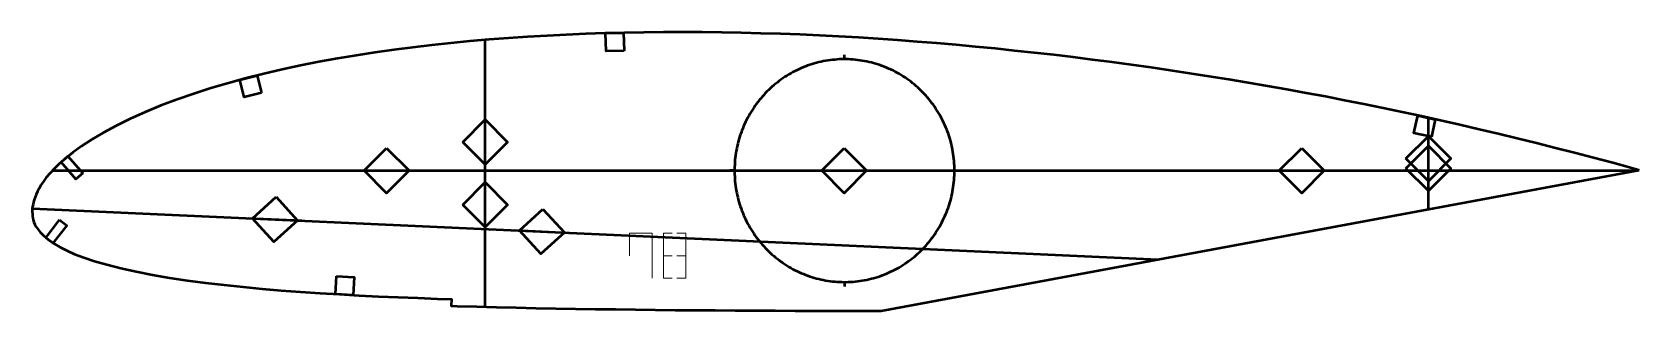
# Model space of a CAD drawing. Header units: metres. Extents: x 11 to 369, y 169 to 231.
import ezdxf

# ---------------------------------------------------------------- set-up
doc = ezdxf.new("R2010")
doc.units = ezdxf.units.M
doc.layers.add('Layer', color=1, linetype='Continuous', lineweight=50)
doc.layers.add('NumLabel', color=1, linetype='Continuous', lineweight=15)

msp = doc.modelspace()

# ---------------------------------------------------------------- linework, layer by layer
at = {"layer": 'Layer', "color": 7}
for p, q in [((111.77, 169.7), (111.77, 229.07)), ((111.77, 200.34), (111.77, 212.34)), ((321.77, 191.43), (321.77, 211.73)), ((321.77, 196.68), (321.77, 208.68)), ((321.77, 194.48), (321.77, 206.48)), ((15.43, 200), (367.95, 200)), ((83.83, 200), (95.83, 200)), ((111.77, 186.43), (111.77, 198.43)), ((185.69, 200), (197.69, 200)), ((287.55, 200), (299.55, 200)), ((10.97, 191.6), (261.6, 180.26)), ((59, 189.42), (70.98, 188.88)), ((118.41, 186.74), (130.39, 186.19))]:
    msp.add_line(p, q, dxfattribs=at)
at = {"layer": 'Layer'}
for p, q in [((191.77, 224.78), (191.77, 225.78)), ((167.28, 200), (166.28, 200)), ((216.26, 200), (217.26, 200)), ((191.77, 175.22), (191.77, 174.22))]:
    msp.add_line(p, q, dxfattribs=at)
for points in [[(368.62, 200.12), (368.62, 200.12), (367.04, 200.56), (362.79, 201.7), (358.54, 202.83), (354.3, 203.94), (350.04, 205.03), (345.8, 206.1), (341.55, 207.15), (337.3, 208.17), (333.04, 209.18), (328.77, 210.16), (324.49, 211.13), (320.22, 212.08), (315.95, 213), (311.68, 213.9), (307.39, 214.77), (303.1, 215.63), (298.82, 216.46), (294.53, 217.26), (290.22, 218.05), (285.92, 218.82), (281.62, 219.56), (277.31, 220.27), (272.99, 220.96), (268.67, 221.63), (264.35, 222.29), (260.02, 222.91), (255.69, 223.52), (251.35, 224.1), (247.01, 224.67), (242.68, 225.21), (238.35, 225.73), (234.01, 226.21), (229.65, 226.68), (225.31, 227.14), (220.97, 227.56), (216.62, 227.96), (212.27, 228.34), (207.93, 228.68), (203.58, 229.01), (199.23, 229.31), (194.88, 229.58), (190.53, 229.82), (186.18, 230.05), (181.84, 230.25), (177.49, 230.41), (173.14, 230.54), (168.8, 230.66), (164.46, 230.73), (160.12, 230.78), (155.78, 230.8), (151.45, 230.79), (147.12, 230.75), (142.8, 230.67), (138.48, 230.55), (134.16, 230.41), (129.84, 230.23), (125.54, 230.01), (121.23, 229.76), (116.94, 229.47), (112.64, 229.14), (108.37, 228.78), (104.12, 228.37), (99.87, 227.92), (95.64, 227.42), (91.43, 226.87), (87.23, 226.27), (83.04, 225.62), (78.87, 224.92), (74.73, 224.17), (70.63, 223.37), (66.56, 222.5), (62.53, 221.56), (58.55, 220.56), (54.6, 219.48), (50.72, 218.34), (46.9, 217.12), (43.17, 215.82), (39.55, 214.46), (36.06, 213.02), (32.74, 211.52), (29.63, 209.99), (26.76, 208.43), (24.18, 206.9), (21.92, 205.42), (19.97, 204.01), (18.32, 202.7), (16.94, 201.52), (15.79, 200.39), (14.83, 199.38), (14.06, 198.47), (13.42, 197.61), (12.89, 196.79), (12.46, 196.05), (12.11, 195.35), (11.82, 194.68), (11.58, 194.08), (11.38, 193.52), (11.23, 192.98), (11.11, 192.5), (11.03, 192.01), (10.96, 191.56), (10.92, 191.18), (10.94, 190.84), (10.97, 190.36), (10.99, 189.92), (11.05, 189.5), (11.15, 189.05), (11.31, 188.57), (11.54, 188.05), (11.85, 187.5), (12.24, 186.92), (12.73, 186.32), (13.32, 185.69), (14.03, 185.04), (14.88, 184.38), (15.92, 183.69), (17.17, 182.98), (18.65, 182.23), (20.37, 181.45), (22.4, 180.67), (24.81, 179.89), (27.58, 179.09), (30.66, 178.29), (34.05, 177.53), (37.69, 176.82), (41.51, 176.16), (45.45, 175.57), (49.5, 175.05), (53.69, 174.58), (57.92, 174.13), (62.14, 173.71), (66.37, 173.36), (70.68, 173.06), (75.02, 172.77), (79.36, 172.49), (83.7, 172.23), (88.03, 172.01), (92.39, 171.83), (96.77, 171.67), (101.17, 171.52), (104.27, 171.42), (104.22, 169.92), (105.53, 169.88), (109.92, 169.75), (114.31, 169.63), (118.69, 169.52), (123.07, 169.44), (127.48, 169.37), (131.9, 169.29), (136.33, 169.22), (140.77, 169.16), (145.21, 169.09), (149.64, 169.04), (154.07, 169), (158.51, 168.96), (162.95, 168.94), (167.4, 168.92), (171.86, 168.9), (176.31, 168.87), (180.76, 168.85), (185.21, 168.83), (189.66, 168.82), (194.11, 168.82), (199.94, 168.81), (368.62, 200.12)], [(216.26, 200), (216.26, 200.52), (216.24, 201.04), (216.21, 201.56), (216.18, 202.08), (216.13, 202.6), (216.07, 203.12), (216, 203.63), (215.92, 204.15), (215.83, 204.66), (215.72, 205.17), (215.61, 205.68), (215.49, 206.18), (215.35, 206.69), (215.21, 207.19), (215.06, 207.68), (214.89, 208.18), (214.72, 208.67), (214.53, 209.15), (214.34, 209.63), (214.13, 210.11), (213.92, 210.58), (213.69, 211.05), (213.46, 211.52), (213.21, 211.98), (212.96, 212.43), (212.7, 212.88), (212.43, 213.32), (212.14, 213.76), (211.85, 214.19), (211.56, 214.61), (211.25, 215.03), (210.93, 215.44), (210.61, 215.84), (210.27, 216.24), (209.93, 216.63), (209.58, 217.01), (209.23, 217.39), (208.86, 217.75), (208.49, 218.11), (208.11, 218.46), (207.72, 218.81), (207.33, 219.14), (206.93, 219.47), (206.52, 219.79), (206.11, 220.1), (205.68, 220.4), (205.26, 220.69), (204.83, 220.97), (204.39, 221.24), (203.94, 221.51), (203.49, 221.76), (203.04, 222), (202.58, 222.24), (202.12, 222.46), (201.65, 222.68), (201.17, 222.88), (200.7, 223.08), (200.22, 223.26), (199.73, 223.44), (199.24, 223.6), (198.75, 223.76), (198.26, 223.9), (197.76, 224.03), (197.26, 224.15), (196.76, 224.26), (196.25, 224.36), (195.74, 224.45), (195.24, 224.53), (194.73, 224.6), (194.21, 224.66), (193.7, 224.71), (193.19, 224.74), (192.67, 224.77), (192.16, 224.78), (191.64, 224.78), (191.13, 224.77), (190.62, 224.76), (190.1, 224.72), (189.59, 224.68), (189.08, 224.63), (188.57, 224.57), (188.06, 224.5), (187.55, 224.41), (187.04, 224.32), (186.54, 224.21), (186.04, 224.09), (185.54, 223.97), (185.04, 223.83), (184.55, 223.68), (184.06, 223.52), (183.57, 223.35), (183.09, 223.17), (182.61, 222.98), (182.14, 222.78), (181.66, 222.57), (181.2, 222.35), (180.74, 222.12), (180.28, 221.88), (179.83, 221.63), (179.38, 221.38), (178.94, 221.11), (178.5, 220.83), (178.07, 220.54), (177.65, 220.25), (177.23, 219.94), (176.82, 219.63), (176.42, 219.31), (176.02, 218.98), (175.63, 218.64), (175.25, 218.29), (174.87, 217.93), (174.5, 217.57), (174.14, 217.2), (173.79, 216.82), (173.44, 216.43), (173.11, 216.04), (172.78, 215.64), (172.46, 215.23), (172.14, 214.82), (171.84, 214.4), (171.55, 213.97), (171.26, 213.54), (170.98, 213.1), (170.72, 212.65), (170.46, 212.2), (170.21, 211.75), (169.97, 211.29), (169.74, 210.82), (169.52, 210.35), (169.31, 209.87), (169.11, 209.39), (168.92, 208.91), (168.74, 208.42), (168.57, 207.93), (168.41, 207.44), (168.26, 206.94), (168.12, 206.44), (168, 205.93), (167.88, 205.42), (167.77, 204.91), (167.67, 204.4), (167.59, 203.89), (167.51, 203.37), (167.45, 202.86), (167.39, 202.34), (167.35, 201.82), (167.32, 201.3), (167.3, 200.78), (167.29, 200.26), (167.29, 199.74), (167.3, 199.22), (167.32, 198.7), (167.35, 198.18), (167.39, 197.66), (167.45, 197.14), (167.51, 196.63), (167.59, 196.11), (167.67, 195.6), (167.77, 195.09), (167.88, 194.58), (168, 194.07), (168.12, 193.56), (168.26, 193.06), (168.41, 192.56), (168.57, 192.07), (168.74, 191.58), (168.92, 191.09), (169.11, 190.61), (169.31, 190.13), (169.52, 189.65), (169.74, 189.18), (169.97, 188.71), (170.21, 188.25), (170.46, 187.8), (170.72, 187.35), (170.98, 186.9), (171.26, 186.46), (171.55, 186.03), (171.84, 185.6), (172.14, 185.18), (172.46, 184.77), (172.78, 184.36), (173.11, 183.96), (173.44, 183.57), (173.79, 183.18), (174.14, 182.8), (174.5, 182.43), (174.87, 182.07), (175.25, 181.71), (175.63, 181.36), (176.02, 181.02), (176.42, 180.69), (176.82, 180.37), (177.23, 180.06), (177.65, 179.75), (178.07, 179.46), (178.5, 179.17), (178.94, 178.89), (179.38, 178.62), (179.83, 178.37), (180.28, 178.12), (180.74, 177.88), (181.2, 177.65), (181.66, 177.43), (182.14, 177.22), (182.61, 177.02), (183.09, 176.83), (183.57, 176.65), (184.06, 176.48), (184.55, 176.32), (185.04, 176.17), (185.54, 176.03), (186.04, 175.91), (186.54, 175.79), (187.04, 175.68), (187.55, 175.59), (188.06, 175.5), (188.57, 175.43), (189.08, 175.37), (189.59, 175.32), (190.1, 175.28), (190.62, 175.24), (191.13, 175.23), (191.64, 175.22), (192.16, 175.22), (192.67, 175.23), (193.19, 175.26), (193.7, 175.29), (194.21, 175.34), (194.73, 175.4), (195.24, 175.47), (195.74, 175.55), (196.25, 175.64), (196.76, 175.74), (197.26, 175.85), (197.76, 175.97), (198.26, 176.1), (198.75, 176.24), (199.24, 176.4), (199.73, 176.56), (200.22, 176.74), (200.7, 176.92), (201.17, 177.12), (201.65, 177.32), (202.12, 177.54), (202.58, 177.76), (203.04, 178), (203.49, 178.24), (203.94, 178.49), (204.39, 178.76), (204.83, 179.03), (205.26, 179.31), (205.68, 179.6), (206.11, 179.9), (206.52, 180.21), (206.93, 180.53), (207.33, 180.86), (207.72, 181.19), (208.11, 181.54), (208.49, 181.89), (208.86, 182.25), (209.23, 182.61), (209.58, 182.99), (209.93, 183.37), (210.27, 183.76), (210.61, 184.16), (210.93, 184.56), (211.25, 184.97), (211.56, 185.39), (211.85, 185.81), (212.14, 186.24), (212.43, 186.68), (212.7, 187.12), (212.96, 187.57), (213.21, 188.02), (213.46, 188.48), (213.69, 188.95), (213.92, 189.42), (214.13, 189.89), (214.34, 190.37), (214.53, 190.85), (214.72, 191.33), (214.89, 191.82), (215.06, 192.32), (215.21, 192.81), (215.35, 193.31), (215.49, 193.82), (215.61, 194.32), (215.72, 194.83), (215.83, 195.34), (215.92, 195.85), (216, 196.37), (216.07, 196.88), (216.13, 197.4), (216.18, 197.92), (216.21, 198.44), (216.24, 198.96), (216.26, 199.48), (216.26, 200)]]:
    msp.add_lwpolyline(points, close=True, dxfattribs=at)
for points in [[(142.7, 226.66), (138.7, 226.56), (138.59, 230.56), (142.59, 230.66), (142.7, 226.66)], [(61.98, 217.3), (58.11, 216.32), (57.13, 220.2), (61.01, 221.18), (61.98, 217.3)], [(106.77, 206.34), (111.77, 211.34), (116.77, 206.34), (111.77, 201.34), (106.77, 206.34)], [(322.42, 207.49), (318.52, 208.36), (319.38, 212.26), (323.29, 211.4), (322.42, 207.49)], [(316.77, 202.68), (321.77, 207.68), (326.77, 202.68), (321.77, 197.68), (316.77, 202.68)], [(89.83, 205), (94.83, 200), (89.83, 195), (84.83, 200), (89.83, 205)], [(191.69, 205), (196.69, 200), (191.69, 195), (186.69, 200), (191.69, 205)], [(293.55, 205), (298.55, 200), (293.55, 195), (288.55, 200), (293.55, 205)], [(316.77, 200.48), (321.77, 205.48), (326.77, 200.48), (321.77, 195.48), (316.77, 200.48)], [(22.17, 199.42), (20.66, 198.11), (17.39, 201.9), (18.9, 203.2), (22.17, 199.42)], [(106.77, 192.43), (111.77, 197.43), (116.77, 192.43), (111.77, 187.43), (106.77, 192.43)], [(65.22, 194.15), (69.98, 188.93), (64.76, 184.16), (59.99, 189.38), (65.22, 194.15)], [(124.63, 191.46), (129.4, 186.24), (124.18, 181.47), (119.41, 186.69), (124.63, 191.46)], [(17.03, 189.04), (18.61, 187.81), (15.55, 183.86), (13.97, 185.08), (17.03, 189.04)], [(78.65, 176.53), (82.64, 176.3), (82.41, 172.31), (78.42, 172.54), (78.65, 176.53)]]:
    msp.add_lwpolyline(points, dxfattribs=at)
at = {"layer": 'NumLabel', "color": 1}
for points in [[(143.94, 181.08), (143.94, 186.08), (148.94, 186.08), (148.94, 176.08)], [(153.44, 186.08), (151.44, 186.08), (151.44, 176.08), (153.44, 176.08)], [(154.44, 176.08), (156.44, 176.08), (156.44, 186.08), (154.44, 186.08)], [(151.44, 181.08), (153.44, 181.08)], [(154.44, 181.08), (156.44, 181.08)]]:
    msp.add_lwpolyline(points, dxfattribs=at)

doc.saveas('drawing.dxf')
